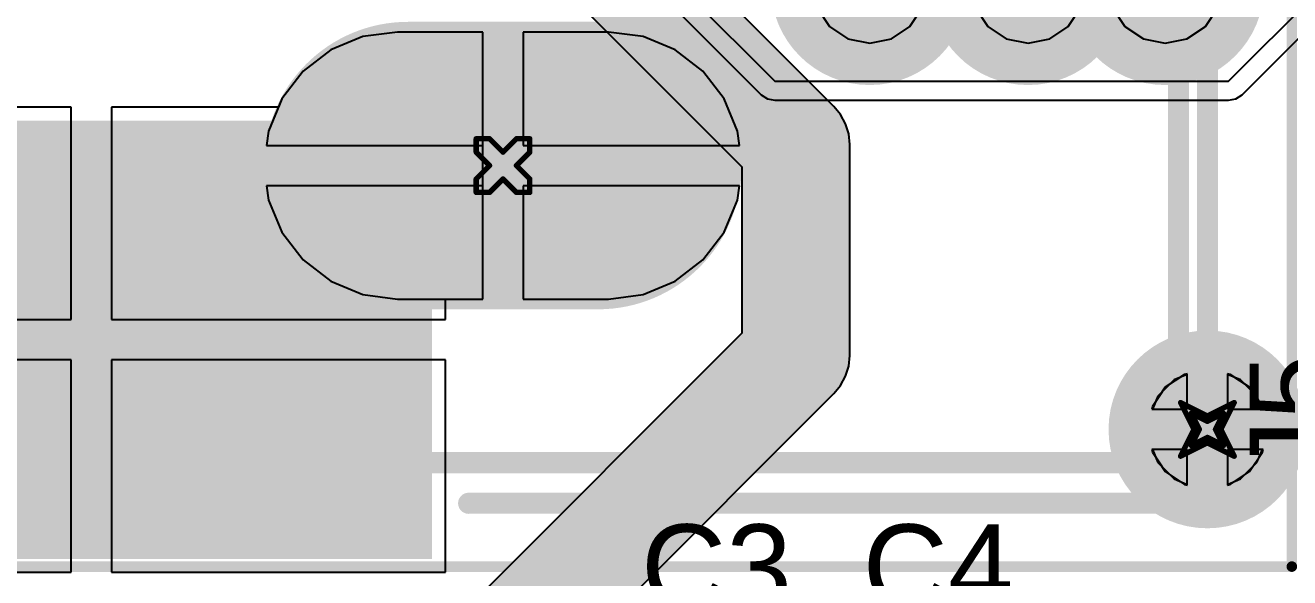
# Model space of a CAD drawing. Header units: millimetres. Extents: x -0.2 to 11.1, y -5.4 to 4.7.
# Drawn here: x 0.2125 to 0.6842, y 1.3935 to 1.5996 of the extents above; entities that cross this region are included whole.
import ezdxf

# ---------------------------------------------------------------- set-up
doc = ezdxf.new("R2010")
doc.units = ezdxf.units.MM
doc.header["$MEASUREMENT"] = 0
for name, color, linetype in [('BottomLayer', 5, 'Continuous'), ('BottomSolder', 6, 'Continuous'), ('DrillDrawing', 1, 'Continuous'), ('InternalPlane1', 76, 'Continuous'), ('InternalPlane2', 16, 'Continuous'), ('Mechanical1', 6, 'Continuous'), ('Mechanical3', 76, 'Continuous'), ('Mechanical5', 56, 'Continuous'), ('MultiLayer', 9, 'Continuous'), ('PadHoleLayer', 156, 'Continuous'), ('TopLayer', 1, 'Continuous'), ('TopOverlay', 2, 'Continuous'), ('TopPaste', 8, 'Continuous'), ('TopSolder', 216, 'Continuous'), ('ViaHoleLayer', 16, 'Continuous')]:
    doc.layers.add(name, color=color, linetype=linetype)
doc.styles.add('Arial', font='arial.ttf', dxfattribs={"height": 0.2})

# ---------------------------------------------------------------- blocks, each defined once
blk = doc.blocks.new('PJ_037AH_SMT_TR_67')
at = {"layer": 'BottomLayer'}
h = blk.add_hatch(color=5, dxfattribs=at)
edge = h.paths.add_edge_path()
edge.add_arc((0.09154, -0.18898), 0.03937, 270, 450)
edge.add_line((0.09154, -0.14961), (0.0128, -0.14961))
edge.add_arc((0.0128, -0.18898), 0.03937, 90, 270)
edge.add_line((0.0128, -0.22835), (0.09154, -0.22835))
at = {"layer": 'BottomSolder'}
h = blk.add_hatch(color=6, dxfattribs=at)
edge = h.paths.add_edge_path()
edge.add_arc((0.09154, -0.18898), 0.04337, 270, 450)
edge.add_line((0.09154, -0.14561), (0.0128, -0.14561))
edge.add_arc((0.0128, -0.18898), 0.04337, 90, 270)
edge.add_line((0.0128, -0.23235), (0.09154, -0.23235))
at = {"layer": 'InternalPlane2'}
h = blk.add_hatch(color=16, dxfattribs=at)
edge = h.paths.add_edge_path()
edge.add_arc((0.0876, -0.18898), 0.05362, 270, 450)
edge.add_line((0.0876, -0.13535), (0.01673, -0.13535))
edge.add_arc((0.01673, -0.18898), 0.05362, 90, 270)
edge.add_line((0.01673, -0.2426), (0.0876, -0.2426))
at = {"layer": 'MultiLayer'}
h = blk.add_hatch(color=9, dxfattribs=at)
edge = h.paths.add_edge_path()
edge.add_arc((0.09154, -0.18898), 0.03937, 270, 450)
edge.add_line((0.09154, -0.14961), (0.0128, -0.14961))
edge.add_arc((0.0128, -0.18898), 0.03937, 90, 270)
edge.add_line((0.0128, -0.22835), (0.09154, -0.22835))
at = {"layer": 'PadHoleLayer'}
h = blk.add_hatch(color=156, dxfattribs=at)
edge = h.paths.add_edge_path()
edge.add_arc((0.0876, -0.18898), 0.02362, 270, 450)
edge.add_line((0.0876, -0.16535), (0.01673, -0.16535))
edge.add_arc((0.01673, -0.18898), 0.02362, 90, 270)
edge.add_line((0.01673, -0.2126), (0.0876, -0.2126))
at = {"layer": 'TopLayer'}
h = blk.add_hatch(color=1, dxfattribs=at)
edge = h.paths.add_edge_path()
edge.add_arc((0.09154, -0.18898), 0.03937, 270, 450)
edge.add_line((0.09154, -0.14961), (0.0128, -0.14961))
edge.add_arc((0.0128, -0.18898), 0.03937, 90, 270)
edge.add_line((0.0128, -0.22835), (0.09154, -0.22835))
blk.add_hatch(color=1, dxfattribs=at).paths.add_polyline_path([(-0.22343, -0.17717), (0.02067, -0.17717), (0.02067, -0.33071), (-0.22343, -0.33071)])
at = {"layer": 'TopPaste'}
blk.add_hatch(color=8, dxfattribs=at).paths.add_polyline_path([(-0.22843, -0.17217), (0.02567, -0.17217), (0.02567, -0.33571), (-0.22843, -0.33571)])
at = {"layer": 'TopSolder'}
h = blk.add_hatch(color=216, dxfattribs=at)
edge = h.paths.add_edge_path()
edge.add_arc((0.09154, -0.18898), 0.04337, 270, 450)
edge.add_line((0.09154, -0.14561), (0.0128, -0.14561))
edge.add_arc((0.0128, -0.18898), 0.04337, 90, 270)
edge.add_line((0.0128, -0.23235), (0.09154, -0.23235))
blk.add_hatch(color=216, dxfattribs=at).paths.add_polyline_path([(-0.22743, -0.17317), (0.02467, -0.17317), (0.02467, -0.33471), (-0.22743, -0.33471)])
at = {"layer": 'InternalPlane1', "const_width": 0.01}
for points in [[(-0.00873, -0.15082, -0.127216), (0.01242, -0.14535)], [(0.09191, -0.14535, -0.127216), (0.11306, -0.15082)], [(-0.02573, -0.21012, -0.258618), (-0.02573, -0.16783)], [(0.13006, -0.16783, -0.258618), (0.13006, -0.21012)], [(0.01242, -0.2326, -0.127216), (-0.00873, -0.22713)], [(0.11306, -0.22713, -0.127216), (0.09191, -0.2326)]]:
    blk.add_lwpolyline(points, format="xyb", dxfattribs=at)
for points in [[(0.09191, -0.14535), (0.01242, -0.14535)], [(0.09191, -0.2326), (0.01242, -0.2326)]]:
    blk.add_lwpolyline(points, close=True, dxfattribs=at)
at = {"layer": 'InternalPlane1', "const_width": 0.005}
for points in [[(0.00992, -0.14535, 1), (0.01492, -0.14535, 1)], [(0.08941, -0.14535, 1), (0.09441, -0.14535, 1)], [(-0.01123, -0.15082, 1), (-0.00623, -0.15082, 1)], [(0.11056, -0.15082, 1), (0.11556, -0.15082, 1)], [(-0.02823, -0.16783, 1), (-0.02323, -0.16783, 1)], [(0.12756, -0.16783, 1), (0.13256, -0.16783, 1)], [(-0.02823, -0.21012, 1), (-0.02323, -0.21012, 1)], [(0.12756, -0.21012, 1), (0.13256, -0.21012, 1)], [(-0.01123, -0.22713, 1), (-0.00623, -0.22713, 1)], [(0.11056, -0.22713, 1), (0.11556, -0.22713, 1)], [(0.00992, -0.2326, 1), (0.01492, -0.2326, 1)], [(0.08941, -0.2326, 1), (0.09441, -0.2326, 1)]]:
    blk.add_lwpolyline(points, format="xyb", close=True, dxfattribs=at)
at = {"layer": 'Mechanical1', "const_width": 0.00787}
for points in [[(0.30421, -0.2998), (0.30421, 0.29862)], [(-0.36902, -0.2998), (0.30421, -0.2998)]]:
    blk.add_lwpolyline(points, dxfattribs=at)
at = {"layer": 'Mechanical1', "const_width": 0.00394}
blk.add_lwpolyline([(0.30224, -0.2998, 1), (0.30618, -0.2998, 1)], format="xyb", close=True, dxfattribs=at)
blk.add_lwpolyline([(0.30224, -0.2998, 1), (0.30618, -0.2998, 1)], format="xyb", close=True, dxfattribs=at)
at = {"layer": 'Mechanical3', "const_width": 0.00394}
for points in [[(0.34646, -0.33858), (0.34646, 0.33858)], [(-0.37008, -0.33858), (0.34646, -0.33858)]]:
    blk.add_lwpolyline(points, dxfattribs=at)
at = {"layer": 'Mechanical3', "const_width": 0.00197}
blk.add_lwpolyline([(0.34547, -0.33858, 1), (0.34744, -0.33858, 1)], format="xyb", close=True, dxfattribs=at)
blk.add_lwpolyline([(0.34547, -0.33858, 1), (0.34744, -0.33858, 1)], format="xyb", close=True, dxfattribs=at)
at = {"layer": 'Mechanical5', "const_width": 0.00394}
for points in [[(0.34646, -0.33858), (0.34646, 0.33858)], [(-0.37008, -0.33858), (0.34646, -0.33858)]]:
    blk.add_lwpolyline(points, dxfattribs=at)
at = {"layer": 'Mechanical5', "const_width": 0.00197}
blk.add_lwpolyline([(0.34547, -0.33858, 1), (0.34744, -0.33858, 1)], format="xyb", close=True, dxfattribs=at)
blk.add_lwpolyline([(0.34547, -0.33858, 1), (0.34744, -0.33858, 1)], format="xyb", close=True, dxfattribs=at)
at = {"layer": 'TopOverlay', "const_width": 0.00787}
for points in [[(0.31496, -0.31496), (0.31496, -0.11024)], [(0.03937, -0.31496), (0.31496, -0.31496)]]:
    blk.add_lwpolyline(points, dxfattribs=at)
at = {"layer": 'TopOverlay', "const_width": 0.00394}
for points in [[(0.0374, -0.31496, 1), (0.04134, -0.31496, 1)], [(0.31299, -0.31496, 1), (0.31693, -0.31496, 1)], [(0.31299, -0.31496, 1), (0.31693, -0.31496, 1)]]:
    blk.add_lwpolyline(points, format="xyb", close=True, dxfattribs=at)

msp = doc.modelspace()

# ---------------------------------------------------------------- hatches: boundary and pattern name
at = {"layer": 'BottomLayer'}
h = msp.add_hatch(color=5, dxfattribs=at)
edge = h.paths.add_edge_path()
edge.add_arc((0.65354, 1.44882), 0.01181, 0, 360)
at = {"layer": 'InternalPlane1'}
h = msp.add_hatch(color=76, dxfattribs=at)
edge = h.paths.add_edge_path()
edge.add_arc((0.52756, 1.61417), 0.03689, 0, 360)
h = msp.add_hatch(color=76, dxfattribs=at)
edge = h.paths.add_edge_path()
edge.add_arc((0.58661, 1.61417), 0.03689, 0, 360)
h = msp.add_hatch(color=76, dxfattribs=at)
edge = h.paths.add_edge_path()
edge.add_arc((0.6378, 1.61417), 0.03689, 0, 360)
at = {"layer": 'InternalPlane2'}
h = msp.add_hatch(color=16, dxfattribs=at)
edge = h.paths.add_edge_path()
edge.add_arc((0.65354, 1.44882), 0.03689, 0, 360)
at = {"layer": 'TopLayer'}
h = msp.add_hatch(color=1, dxfattribs=at)
edge = h.paths.add_edge_path()
edge.add_arc((0.65354, 1.44882), 0.01181, 0, 360)
at = {"layer": 'ViaHoleLayer'}
h = msp.add_hatch(color=16, dxfattribs=at)
edge = h.paths.add_edge_path()
edge.add_arc((0.65354, 1.44882), 0.00689, 0, 360)

# ---------------------------------------------------------------- linework, layer by layer
at = {"layer": 'BottomLayer'}
for p, q in [((0.50796, 1.60605), (0.51256, 1.59917)), ((0.54256, 1.59917), (0.54716, 1.60605)), ((0.56701, 1.60605), (0.57161, 1.59917)), ((0.60162, 1.59917), (0.60622, 1.60605)), ((0.61819, 1.60605), (0.62279, 1.59917)), ((0.6528, 1.59917), (0.6574, 1.60605)), ((0.51256, 1.59917), (0.51944, 1.59457)), ((0.53568, 1.59457), (0.54256, 1.59917)), ((0.57161, 1.59917), (0.57849, 1.59457)), ((0.59473, 1.59457), (0.60162, 1.59917)), ((0.62279, 1.59917), (0.62968, 1.59457)), ((0.64592, 1.59457), (0.6528, 1.59917)), ((0.33849, 1.59534), (0.32648, 1.59037)), ((0.35138, 1.59704), (0.33849, 1.59534)), ((0.38325, 1.59704), (0.35138, 1.59704)), ((0.38325, 1.55474), (0.38325, 1.59704)), ((0.43012, 1.59704), (0.39825, 1.59704)), ((0.39825, 1.59704), (0.39825, 1.55474)), ((0.44301, 1.59534), (0.43012, 1.59704)), ((0.45502, 1.59037), (0.44301, 1.59534)), ((0.51944, 1.59457), (0.52756, 1.59295)), ((0.52756, 1.59295), (0.53568, 1.59457)), ((0.57849, 1.59457), (0.58661, 1.59295)), ((0.58661, 1.59295), (0.59473, 1.59457)), ((0.62968, 1.59457), (0.6378, 1.59295)), ((0.6378, 1.59295), (0.64592, 1.59457)), ((0.32648, 1.59037), (0.31617, 1.58246)), ((0.46533, 1.58246), (0.45502, 1.59037)), ((0.31617, 1.58246), (0.30825, 1.57214)), ((0.47324, 1.57214), (0.46533, 1.58246)), ((0.30825, 1.57214), (0.30328, 1.56013)), ((0.47822, 1.56013), (0.47324, 1.57214)), ((0.30328, 1.56013), (0.30257, 1.55474)), ((0.47893, 1.55474), (0.47822, 1.56013)), ((0.30257, 1.55474), (0.38325, 1.55474)), ((0.39825, 1.55474), (0.47893, 1.55474)), ((0.38325, 1.53974), (0.30257, 1.53974)), ((0.30257, 1.53974), (0.30328, 1.53436)), ((0.38325, 1.49745), (0.38325, 1.53974)), ((0.47893, 1.53974), (0.39825, 1.53974)), ((0.39825, 1.53974), (0.39825, 1.49745)), ((0.47822, 1.53436), (0.47893, 1.53974)), ((0.30328, 1.53436), (0.30825, 1.52235)), ((0.47324, 1.52235), (0.47822, 1.53436)), ((0.30825, 1.52235), (0.31617, 1.51203)), ((0.46533, 1.51203), (0.47324, 1.52235)), ((0.31617, 1.51203), (0.32648, 1.50412)), ((0.45502, 1.50412), (0.46533, 1.51203)), ((0.32648, 1.50412), (0.33849, 1.49914)), ((0.44301, 1.49914), (0.45502, 1.50412)), ((0.33849, 1.49914), (0.35138, 1.49745)), ((0.35138, 1.49745), (0.38325, 1.49745)), ((0.39825, 1.49745), (0.43012, 1.49745)), ((0.43012, 1.49745), (0.44301, 1.49914)), ((0.64503, 1.46936), (0.63782, 1.46454)), ((0.64604, 1.46957), (0.64503, 1.46936)), ((0.64604, 1.45632), (0.64604, 1.46957)), ((0.66205, 1.46936), (0.66104, 1.46957)), ((0.66104, 1.46957), (0.66104, 1.45632)), ((0.66927, 1.46454), (0.66205, 1.46936)), ((0.63782, 1.46454), (0.633, 1.45733)), ((0.67409, 1.45733), (0.66927, 1.46454)), ((0.633, 1.45733), (0.6328, 1.45632)), ((0.6328, 1.45632), (0.64604, 1.45632)), ((0.66104, 1.45632), (0.67429, 1.45632)), ((0.67429, 1.45632), (0.67409, 1.45733)), ((0.64604, 1.44132), (0.6328, 1.44132)), ((0.6328, 1.44132), (0.633, 1.44031)), ((0.633, 1.44031), (0.63782, 1.43309)), ((0.64604, 1.42807), (0.64604, 1.44132)), ((0.67429, 1.44132), (0.66104, 1.44132)), ((0.66104, 1.44132), (0.66104, 1.42807)), ((0.66927, 1.43309), (0.67409, 1.44031)), ((0.67409, 1.44031), (0.67429, 1.44132)), ((0.63782, 1.43309), (0.64503, 1.42827)), ((0.66205, 1.42827), (0.66927, 1.43309)), ((0.64503, 1.42827), (0.64604, 1.42807)), ((0.66104, 1.42807), (0.66205, 1.42827))]:
    msp.add_line(p, q, dxfattribs=at)
at = {"layer": 'DrillDrawing', "const_width": 0.002}
for points in [[(0.38075, 1.55224), (0.38075, 1.55724)], [(0.38075, 1.55724), (0.38575, 1.55724)], [(0.38575, 1.55724), (0.39075, 1.55224)], [(0.39075, 1.55224), (0.39575, 1.55724)], [(0.39575, 1.55724), (0.40075, 1.55724)], [(0.40075, 1.55224), (0.40075, 1.55724)], [(0.38075, 1.55224), (0.38575, 1.54724)], [(0.39575, 1.54724), (0.40075, 1.55224)], [(0.38075, 1.54224), (0.38575, 1.54724)], [(0.39575, 1.54724), (0.40075, 1.54224)], [(0.38075, 1.53724), (0.38075, 1.54224)], [(0.38575, 1.53724), (0.39075, 1.54224)], [(0.39075, 1.54224), (0.39575, 1.53724)], [(0.40075, 1.53724), (0.40075, 1.54224)], [(0.38075, 1.53724), (0.38575, 1.53724)], [(0.39575, 1.53724), (0.40075, 1.53724)], [(0.64354, 1.45882), (0.65354, 1.45382)], [(0.64354, 1.45882), (0.64854, 1.44882)], [(0.65354, 1.45382), (0.66354, 1.45882)], [(0.65854, 1.44882), (0.66354, 1.45882)], [(0.64754, 1.45482), (0.65354, 1.45182)], [(0.64754, 1.45482), (0.65054, 1.44882)], [(0.65354, 1.45182), (0.65954, 1.45482)], [(0.65654, 1.44882), (0.65954, 1.45482)], [(0.64354, 1.43882), (0.64854, 1.44882)], [(0.64754, 1.44282), (0.65054, 1.44882)], [(0.65654, 1.44882), (0.65954, 1.44282)], [(0.65854, 1.44882), (0.66354, 1.43882)], [(0.64354, 1.43882), (0.65354, 1.44382)], [(0.64754, 1.44282), (0.65354, 1.44582)], [(0.65354, 1.44582), (0.65954, 1.44282)], [(0.65354, 1.44382), (0.66354, 1.43882)]]:
    msp.add_lwpolyline(points, dxfattribs=at)
at = {"layer": 'DrillDrawing', "const_width": 0.001}
for points in [[(0.38025, 1.55724, 1), (0.38125, 1.55724, 1)], [(0.38025, 1.55724, 1), (0.38125, 1.55724, 1)], [(0.38525, 1.55724, 1), (0.38625, 1.55724, 1)], [(0.38525, 1.55724, 1), (0.38625, 1.55724, 1)], [(0.39525, 1.55724, 1), (0.39625, 1.55724, 1)], [(0.39525, 1.55724, 1), (0.39625, 1.55724, 1)], [(0.40025, 1.55724, 1), (0.40125, 1.55724, 1)], [(0.40025, 1.55724, 1), (0.40125, 1.55724, 1)], [(0.38025, 1.55224, 1), (0.38125, 1.55224, 1)], [(0.38025, 1.55224, 1), (0.38125, 1.55224, 1)], [(0.39025, 1.55224, 1), (0.39125, 1.55224, 1)], [(0.39025, 1.55224, 1), (0.39125, 1.55224, 1)], [(0.40025, 1.55224, 1), (0.40125, 1.55224, 1)], [(0.40025, 1.55224, 1), (0.40125, 1.55224, 1)], [(0.38525, 1.54724, 1), (0.38625, 1.54724, 1)], [(0.38525, 1.54724, 1), (0.38625, 1.54724, 1)], [(0.39525, 1.54724, 1), (0.39625, 1.54724, 1)], [(0.39525, 1.54724, 1), (0.39625, 1.54724, 1)], [(0.38025, 1.54224, 1), (0.38125, 1.54224, 1)], [(0.38025, 1.54224, 1), (0.38125, 1.54224, 1)], [(0.39025, 1.54224, 1), (0.39125, 1.54224, 1)], [(0.39025, 1.54224, 1), (0.39125, 1.54224, 1)], [(0.40025, 1.54224, 1), (0.40125, 1.54224, 1)], [(0.40025, 1.54224, 1), (0.40125, 1.54224, 1)], [(0.38025, 1.53724, 1), (0.38125, 1.53724, 1)], [(0.38025, 1.53724, 1), (0.38125, 1.53724, 1)], [(0.38525, 1.53724, 1), (0.38625, 1.53724, 1)], [(0.38525, 1.53724, 1), (0.38625, 1.53724, 1)], [(0.39525, 1.53724, 1), (0.39625, 1.53724, 1)], [(0.39525, 1.53724, 1), (0.39625, 1.53724, 1)], [(0.40025, 1.53724, 1), (0.40125, 1.53724, 1)], [(0.40025, 1.53724, 1), (0.40125, 1.53724, 1)], [(0.64304, 1.45882, 1), (0.64404, 1.45882, 1)], [(0.64304, 1.45882, 1), (0.64404, 1.45882, 1)], [(0.66304, 1.45882, 1), (0.66404, 1.45882, 1)], [(0.66304, 1.45882, 1), (0.66404, 1.45882, 1)], [(0.64704, 1.45482, 1), (0.64804, 1.45482, 1)], [(0.64704, 1.45482, 1), (0.64804, 1.45482, 1)], [(0.65304, 1.45382, 1), (0.65404, 1.45382, 1)], [(0.65304, 1.45382, 1), (0.65404, 1.45382, 1)], [(0.65304, 1.45182, 1), (0.65404, 1.45182, 1)], [(0.65304, 1.45182, 1), (0.65404, 1.45182, 1)], [(0.65904, 1.45482, 1), (0.66004, 1.45482, 1)], [(0.65904, 1.45482, 1), (0.66004, 1.45482, 1)], [(0.64804, 1.44882, 1), (0.64904, 1.44882, 1)], [(0.64804, 1.44882, 1), (0.64904, 1.44882, 1)], [(0.65004, 1.44882, 1), (0.65104, 1.44882, 1)], [(0.65004, 1.44882, 1), (0.65104, 1.44882, 1)], [(0.65604, 1.44882, 1), (0.65704, 1.44882, 1)], [(0.65604, 1.44882, 1), (0.65704, 1.44882, 1)], [(0.65804, 1.44882, 1), (0.65904, 1.44882, 1)], [(0.65804, 1.44882, 1), (0.65904, 1.44882, 1)], [(0.64704, 1.44282, 1), (0.64804, 1.44282, 1)], [(0.64704, 1.44282, 1), (0.64804, 1.44282, 1)], [(0.65304, 1.44582, 1), (0.65404, 1.44582, 1)], [(0.65304, 1.44582, 1), (0.65404, 1.44582, 1)], [(0.65304, 1.44382, 1), (0.65404, 1.44382, 1)], [(0.65304, 1.44382, 1), (0.65404, 1.44382, 1)], [(0.65904, 1.44282, 1), (0.66004, 1.44282, 1)], [(0.65904, 1.44282, 1), (0.66004, 1.44282, 1)], [(0.64304, 1.43882, 1), (0.64404, 1.43882, 1)], [(0.64304, 1.43882, 1), (0.64404, 1.43882, 1)], [(0.66304, 1.43882, 1), (0.66404, 1.43882, 1)], [(0.66304, 1.43882, 1), (0.66404, 1.43882, 1)]]:
    msp.add_lwpolyline(points, format="xyb", close=True, dxfattribs=at)
at = {"layer": 'InternalPlane1', "const_width": 0.01}
for points in [[(0.64435, 1.47409, -0.176327), (0.66274, 1.47409)], [(0.62828, 1.43962, -0.176327), (0.62828, 1.45802)], [(0.67881, 1.45802, -0.176327), (0.67881, 1.43962)], [(0.66274, 1.42355, -0.176327), (0.64435, 1.42355)]]:
    msp.add_lwpolyline(points, format="xyb", dxfattribs=at)
at = {"layer": 'InternalPlane1', "const_width": 0.005}
for points in [[(0.64185, 1.47409, 1), (0.64685, 1.47409, 1)], [(0.66024, 1.47409, 1), (0.66524, 1.47409, 1)], [(0.62578, 1.45802, 1), (0.63078, 1.45802, 1)], [(0.67631, 1.45802, 1), (0.68131, 1.45802, 1)], [(0.62578, 1.43962, 1), (0.63078, 1.43962, 1)], [(0.67631, 1.43962, 1), (0.68131, 1.43962, 1)], [(0.64185, 1.42355, 1), (0.64685, 1.42355, 1)], [(0.66024, 1.42355, 1), (0.66524, 1.42355, 1)]]:
    msp.add_lwpolyline(points, format="xyb", close=True, dxfattribs=at)
at = {"layer": 'InternalPlane2'}
for p, q in [((0.51421, 1.56933), (0.42955, 1.65399)), ((0.39524, 1.63146), (0.4799, 1.54679)), ((0.51671, 1.56628), (0.51421, 1.56933)), ((0.51857, 1.56281), (0.51671, 1.56628)), ((0.51971, 1.55904), (0.51857, 1.56281)), ((0.5201, 1.55512), (0.51971, 1.55904)), ((0.5201, 1.47638), (0.5201, 1.55512)), ((0.4799, 1.54679), (0.4799, 1.4847)), ((0.4799, 1.4847), (0.37555, 1.38035)), ((0.51857, 1.46869), (0.51971, 1.47246)), ((0.51971, 1.47246), (0.5201, 1.47638)), ((0.51671, 1.46521), (0.51857, 1.46869)), ((0.51421, 1.46217), (0.51671, 1.46521)), ((0.40986, 1.35782), (0.51421, 1.46217))]:
    msp.add_line(p, q, dxfattribs=at)
at = {"layer": 'InternalPlane2', "const_width": 0.04}
for points in [[(0.40945, 1.64567), (0.5, 1.55512)], [(0.5, 1.47638), (0.5, 1.55512)], [(0.38976, 1.36614), (0.5, 1.47638)]]:
    msp.add_lwpolyline(points, dxfattribs=at)
at = {"layer": 'InternalPlane2', "const_width": 0.01}
for points in [[(0.53676, 1.58891, -0.176327), (0.51836, 1.58891)], [(0.59581, 1.58891, -0.176327), (0.57742, 1.58891)], [(0.64699, 1.58891, -0.176327), (0.6286, 1.58891)]]:
    msp.add_lwpolyline(points, format="xyb", dxfattribs=at)
at = {"layer": 'InternalPlane2'}
for points, const_width in [([(0.51586, 1.58891, 1), (0.52086, 1.58891, 1)], 0.005), ([(0.53426, 1.58891, 1), (0.53926, 1.58891, 1)], 0.005), ([(0.57492, 1.58891, 1), (0.57992, 1.58891, 1)], 0.005), ([(0.59331, 1.58891, 1), (0.59831, 1.58891, 1)], 0.005), ([(0.6261, 1.58891, 1), (0.6311, 1.58891, 1)], 0.005), ([(0.64449, 1.58891, 1), (0.64949, 1.58891, 1)], 0.005), ([(0.49, 1.55512, 1), (0.51, 1.55512, 1)], 0.02), ([(0.49, 1.55512, 1), (0.51, 1.55512, 1)], 0.02), ([(0.49, 1.47638, 1), (0.51, 1.47638, 1)], 0.02), ([(0.49, 1.47638, 1), (0.51, 1.47638, 1)], 0.02)]:
    msp.add_lwpolyline(points, format="xyb", close=True, dxfattribs=dict(at, const_width=const_width))
at = {"layer": 'TopLayer'}
for p, q in [((0.66142, 1.57874), (0.75197, 1.66929)), ((0.66646, 1.57369), (0.75702, 1.66424)), ((0.43307, 1.6378), (0.49213, 1.57874)), ((0.42802, 1.63275), (0.48708, 1.57369)), ((0.33849, 1.59534), (0.32648, 1.59037)), ((0.35138, 1.59704), (0.33849, 1.59534)), ((0.38325, 1.59704), (0.35138, 1.59704)), ((0.38325, 1.54724), (0.38325, 1.59704)), ((0.43012, 1.59704), (0.39825, 1.59704)), ((0.39825, 1.59704), (0.39825, 1.55474)), ((0.44301, 1.59534), (0.43012, 1.59704)), ((0.45502, 1.59037), (0.44301, 1.59534)), ((0.32648, 1.59037), (0.31617, 1.58246)), ((0.46533, 1.58246), (0.45502, 1.59037)), ((0.31617, 1.58246), (0.30825, 1.57214)), ((0.47324, 1.57214), (0.46533, 1.58246)), ((0.49213, 1.57874), (0.66142, 1.57874)), ((0.30825, 1.57214), (0.30697, 1.56906)), ((0.47822, 1.56013), (0.47324, 1.57214)), ((0.48708, 1.57369), (0.48939, 1.57215)), ((0.48939, 1.57215), (0.49213, 1.5716)), ((0.49213, 1.5716), (0.66142, 1.5716)), ((0.66142, 1.5716), (0.66415, 1.57215)), ((0.66415, 1.57215), (0.66646, 1.57369)), ((0.2297, 1.56906), (0.10516, 1.56906)), ((0.2297, 1.48978), (0.2297, 1.56906)), ((0.30697, 1.56906), (0.2447, 1.56906)), ((0.2447, 1.56906), (0.2447, 1.48978)), ((0.47893, 1.55474), (0.47822, 1.56013)), ((0.39825, 1.55474), (0.47893, 1.55474)), ((0.38325, 1.49745), (0.38325, 1.54724)), ((0.47893, 1.53974), (0.39825, 1.53974)), ((0.39825, 1.53974), (0.39825, 1.49745)), ((0.47822, 1.53436), (0.47893, 1.53974)), ((0.47324, 1.52235), (0.47822, 1.53436)), ((0.46533, 1.51203), (0.47324, 1.52235)), ((0.45502, 1.50412), (0.46533, 1.51203)), ((0.44301, 1.49914), (0.45502, 1.50412)), ((0.36925, 1.48978), (0.36925, 1.49745)), ((0.36925, 1.49745), (0.38325, 1.49745)), ((0.39825, 1.49745), (0.43012, 1.49745)), ((0.43012, 1.49745), (0.44301, 1.49914)), ((0.10516, 1.48978), (0.2297, 1.48978)), ((0.2447, 1.48978), (0.36925, 1.48978)), ((0.2297, 1.47478), (0.10516, 1.47478)), ((0.2297, 1.39551), (0.2297, 1.47478)), ((0.36925, 1.47478), (0.2447, 1.47478)), ((0.2447, 1.47478), (0.2447, 1.39551)), ((0.36925, 1.39551), (0.36925, 1.47478)), ((0.64119, 1.46731), (0.63505, 1.46117)), ((0.64604, 1.46932), (0.64119, 1.46731)), ((0.64604, 1.45632), (0.64604, 1.46932)), ((0.6659, 1.46731), (0.66104, 1.46932)), ((0.66104, 1.46932), (0.66104, 1.45632)), ((0.67203, 1.46117), (0.6659, 1.46731)), ((0.63505, 1.46117), (0.63304, 1.45632)), ((0.67404, 1.45632), (0.67203, 1.46117)), ((0.63304, 1.45632), (0.64604, 1.45632)), ((0.66104, 1.45632), (0.67404, 1.45632)), ((0.64604, 1.44132), (0.63304, 1.44132)), ((0.63304, 1.44132), (0.63505, 1.43646)), ((0.64604, 1.42832), (0.64604, 1.44132)), ((0.67404, 1.44132), (0.66104, 1.44132)), ((0.66104, 1.44132), (0.66104, 1.42832)), ((0.67203, 1.43646), (0.67404, 1.44132)), ((0.63505, 1.43646), (0.64119, 1.43033)), ((0.6659, 1.43033), (0.67203, 1.43646)), ((0.64119, 1.43033), (0.64604, 1.42832)), ((0.66104, 1.42832), (0.6659, 1.43033)), ((0.10516, 1.39551), (0.2297, 1.39551)), ((0.2447, 1.39551), (0.36925, 1.39551))]:
    msp.add_line(p, q, dxfattribs=at)

# ---------------------------------------------------------------- block references
msp.add_blockref('PJ_037AH_SMT_TR_67', (0.33858, 1.73622))

# ---------------------------------------------------------------- texts
at = {"layer": 'TopOverlay', "style": 'Arial'}
msp.add_text('J5', height=0.031496, rotation=90, dxfattribs=at).set_placement((0.70078, 1.43045))
for s, p in [('C3', (0.44227, 1.38189)), ('C4', (0.52494, 1.38189))]:
    msp.add_text(s, height=0.031496, dxfattribs=at).set_placement(p)

doc.saveas('drawing.dxf')
